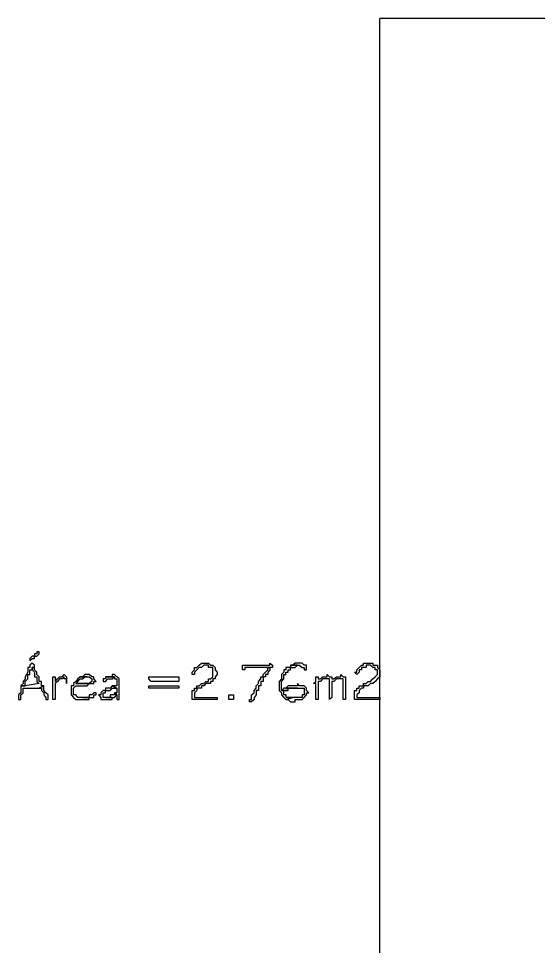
# Model space of a CAD drawing. Header units: millimetres. Extents: x -518.8 to -461.2, y 3.5 to 44.2.
# Drawn here: x -510.762 to -509.315, y 34.071 to 36.656 of the extents above; entities that cross this region are included whole.
import ezdxf

# ---------------------------------------------------------------- set-up
doc = ezdxf.new("R2010")
doc.units = ezdxf.units.MM
doc.header["$MEASUREMENT"] = 0
doc.layers.add('10', color=10, linetype='Continuous')
doc.layers.add('MYSOLIDS', color=7, linetype='Continuous')

msp = doc.modelspace()

# ---------------------------------------------------------------- linework, layer by layer
at = {"layer": '10'}
for points in [[(-509.7564, 33.8992), (-509.7564, 36.6556)], [(-500.2647, 36.6556), (-509.7564, 36.6556)]]:
    msp.add_lwpolyline(points, dxfattribs=at)
at = {"layer": 'MYSOLIDS'}
for points in [[(-510.7113, 34.8917), (-510.7113, 34.8917), (-510.7113, 34.8857), (-510.7181, 34.8857), (-510.7181, 34.8789), (-510.7241, 34.8789), (-510.7241, 34.8789), (-510.7308, 34.8729), (-510.7308, 34.8729), (-510.7308, 34.8729), (-510.7308, 34.8669), (-510.7308, 34.8669), (-510.7308, 34.8669), (-510.7241, 34.8729), (-510.7241, 34.8729), (-510.7181, 34.8729), (-510.7181, 34.8789), (-510.7181, 34.8789), (-510.7113, 34.8789), (-510.7053, 34.8857), (-510.7053, 34.8857), (-510.7053, 34.8857), (-510.7053, 34.8917), (-510.7113, 34.8917), (-510.7113, 34.8917)], [(-510.7181, 34.8473), (-510.7241, 34.8473), (-510.7241, 34.8473), (-510.7241, 34.8413), (-510.7181, 34.8345), (-510.7181, 34.8345), (-510.7181, 34.8285), (-510.7181, 34.8218), (-510.7113, 34.8218), (-510.7113, 34.8157), (-510.7113, 34.8157), (-510.7113, 34.809), (-510.7053, 34.803), (-510.7053, 34.803), (-510.7436, 34.7962), (-510.7564, 34.7962), (-510.7564, 34.7902), (-510.7564, 34.7902), (-510.7564, 34.7834), (-510.7564, 34.7774), (-510.7564, 34.7774), (-510.7624, 34.7714), (-510.7624, 34.7646), (-510.7624, 34.7646), (-510.7624, 34.7646), (-510.7624, 34.7586), (-510.7624, 34.7586), (-510.7624, 34.7586), (-510.7564, 34.7586), (-510.7564, 34.7646), (-510.7564, 34.7714), (-510.7564, 34.7714), (-510.7496, 34.7774), (-510.7496, 34.7834), (-510.7496, 34.7834), (-510.7496, 34.7902), (-510.7053, 34.7902), (-510.6925, 34.7962), (-510.6985, 34.7962), (-510.6985, 34.803), (-510.6985, 34.809), (-510.7053, 34.809), (-510.7053, 34.8157), (-510.7053, 34.8157), (-510.7053, 34.8218), (-510.7113, 34.8285), (-510.7113, 34.8285), (-510.7113, 34.8345), (-510.7113, 34.8345), (-510.7113, 34.8345), (-510.7181, 34.8413), (-510.7181, 34.8473), (-510.7181, 34.8473), (-510.7181, 34.8473)], [(-510.7241, 34.8601), (-510.7241, 34.8601), (-510.7241, 34.8601), (-510.7308, 34.8541), (-510.7308, 34.8541), (-510.7308, 34.8473), (-510.7369, 34.8473), (-510.7369, 34.8413), (-510.7369, 34.8345), (-510.7436, 34.8218), (-510.7436, 34.8218), (-510.7436, 34.8157), (-510.7436, 34.8157), (-510.7496, 34.809), (-510.7496, 34.803), (-510.7496, 34.803), (-510.7564, 34.7962), (-510.7436, 34.7962), (-510.7436, 34.803), (-510.7436, 34.803), (-510.7436, 34.809), (-510.7369, 34.8157), (-510.7369, 34.8157), (-510.7369, 34.8157), (-510.7369, 34.8218), (-510.7369, 34.8285), (-510.7308, 34.8285), (-510.7308, 34.8345), (-510.7308, 34.8413), (-510.7241, 34.8413), (-510.7241, 34.8473), (-510.7181, 34.8473), (-510.7181, 34.8541), (-510.7241, 34.8601), (-510.7241, 34.8601), (-510.7241, 34.8601)], [(-510.2722, 34.7646), (-510.2151, 34.7646), (-510.209, 34.7646), (-510.209, 34.7646), (-510.209, 34.7646), (-510.209, 34.7646), (-510.209, 34.7586), (-510.209, 34.7586), (-510.2151, 34.7586), (-510.2151, 34.7586), (-510.2722, 34.7586), (-510.2722, 34.7586), (-510.2722, 34.7586), (-510.279, 34.7586), (-510.279, 34.7586), (-510.279, 34.7586), (-510.279, 34.7586), (-510.279, 34.7646), (-510.279, 34.7646), (-510.279, 34.7646), (-510.279, 34.7714), (-510.279, 34.7774), (-510.279, 34.7774), (-510.279, 34.7834), (-510.2722, 34.7834), (-510.2722, 34.7902), (-510.2662, 34.7902), (-510.2662, 34.7962), (-510.2662, 34.7962), (-510.2594, 34.7962), (-510.2594, 34.7962), (-510.2534, 34.803), (-510.2466, 34.803), (-510.2406, 34.809), (-510.2406, 34.809), (-510.2339, 34.809), (-510.2339, 34.8157), (-510.2339, 34.8157), (-510.2278, 34.8157), (-510.2211, 34.8218), (-510.2211, 34.8218), (-510.2211, 34.8285), (-510.2211, 34.8345), (-510.2211, 34.8345), (-510.2211, 34.8413), (-510.2211, 34.8413), (-510.2211, 34.8473), (-510.2278, 34.8473), (-510.2278, 34.8473), (-510.2339, 34.8473), (-510.2339, 34.8541), (-510.2406, 34.8541), (-510.2466, 34.8541), (-510.2534, 34.8473), (-510.2534, 34.8473), (-510.2534, 34.8473), (-510.2594, 34.8473), (-510.2662, 34.8413), (-510.2662, 34.8413), (-510.2662, 34.8413), (-510.2722, 34.8345), (-510.2722, 34.8345), (-510.2722, 34.8285), (-510.2722, 34.8285), (-510.279, 34.8285), (-510.279, 34.8285), (-510.279, 34.8345), (-510.279, 34.8345), (-510.279, 34.8345), (-510.2722, 34.8413), (-510.2722, 34.8413), (-510.2722, 34.8473), (-510.2722, 34.8473), (-510.2662, 34.8473), (-510.2594, 34.8541), (-510.2594, 34.8541), (-510.2594, 34.8541), (-510.2534, 34.8601), (-510.2466, 34.8601), (-510.2406, 34.8601), (-510.2406, 34.8601), (-510.2339, 34.8601), (-510.2339, 34.8601), (-510.2278, 34.8541), (-510.2211, 34.8541), (-510.2211, 34.8541), (-510.2211, 34.8541), (-510.2151, 34.8473), (-510.2151, 34.8473), (-510.2151, 34.8413), (-510.209, 34.8345), (-510.209, 34.8345), (-510.209, 34.8285), (-510.2151, 34.8218), (-510.2151, 34.8218), (-510.2151, 34.8157), (-510.2211, 34.8157), (-510.2211, 34.809), (-510.2211, 34.809), (-510.2278, 34.809), (-510.2278, 34.803), (-510.2339, 34.803), (-510.2406, 34.803), (-510.2466, 34.7962), (-510.2466, 34.7962), (-510.2534, 34.7962), (-510.2534, 34.7902), (-510.2594, 34.7902), (-510.2662, 34.7902), (-510.2662, 34.7834), (-510.2662, 34.7834), (-510.2722, 34.7774), (-510.2722, 34.7714), (-510.2722, 34.7714), (-510.2722, 34.7646), (-510.2722, 34.7646), (-510.2722, 34.7646), (-510.2722, 34.7646)], [(-510.1324, 34.8473), (-510.1324, 34.8473), (-510.1324, 34.8473), (-510.1324, 34.8473), (-510.1324, 34.8473), (-510.1324, 34.8413), (-510.1324, 34.8413), (-510.1324, 34.8413), (-510.1324, 34.8413), (-510.1384, 34.8413), (-510.1384, 34.8413), (-510.1384, 34.8473), (-510.1384, 34.8541), (-510.1324, 34.8541), (-510.1324, 34.8541), (-510.1324, 34.8541), (-510.1256, 34.8541), (-510.1196, 34.8541), (-510.1196, 34.8541), (-510.1136, 34.8541), (-510.1068, 34.8541), (-510.1008, 34.8541), (-510.1008, 34.8541), (-510.094, 34.8541), (-510.088, 34.8541), (-510.0812, 34.8541), (-510.0812, 34.8541), (-510.0752, 34.8541), (-510.0684, 34.8541), (-510.0684, 34.8541), (-510.0624, 34.8541), (-510.0624, 34.8601), (-510.0624, 34.8601), (-510.0557, 34.8541), (-510.0557, 34.8541), (-510.0557, 34.8541), (-510.0557, 34.8541), (-510.0557, 34.8541), (-510.0557, 34.8473), (-510.0624, 34.8473), (-510.0624, 34.8413), (-510.0684, 34.8345), (-510.0684, 34.8285), (-510.0752, 34.8285), (-510.0752, 34.8218), (-510.0812, 34.8218), (-510.0812, 34.8157), (-510.0812, 34.809), (-510.088, 34.809), (-510.088, 34.803), (-510.088, 34.803), (-510.088, 34.7962), (-510.094, 34.7962), (-510.094, 34.7902), (-510.094, 34.7834), (-510.1008, 34.7834), (-510.1008, 34.7834), (-510.1008, 34.7774), (-510.1008, 34.7714), (-510.1068, 34.7646), (-510.1068, 34.7646), (-510.1068, 34.7586), (-510.1068, 34.7586), (-510.1136, 34.7518), (-510.1136, 34.7518), (-510.1136, 34.7518), (-510.1136, 34.7518), (-510.1136, 34.7518), (-510.1136, 34.7518), (-510.1196, 34.7518), (-510.1196, 34.7518), (-510.1196, 34.7586), (-510.1136, 34.7586), (-510.1136, 34.7646), (-510.1136, 34.7714), (-510.1136, 34.7714), (-510.1068, 34.7774), (-510.1068, 34.7834), (-510.1068, 34.7834), (-510.1008, 34.7902), (-510.1008, 34.7962), (-510.1008, 34.7962), (-510.094, 34.803), (-510.094, 34.803), (-510.094, 34.809), (-510.088, 34.8157), (-510.088, 34.8157), (-510.088, 34.8218), (-510.0812, 34.8218), (-510.0812, 34.8285), (-510.0752, 34.8345), (-510.0752, 34.8345), (-510.0684, 34.8413), (-510.0684, 34.8413), (-510.0684, 34.8473), (-510.0624, 34.8473), (-510.0684, 34.8473), (-510.0752, 34.8473), (-510.0752, 34.8473), (-510.0812, 34.8473), (-510.088, 34.8473), (-510.088, 34.8473), (-510.094, 34.8473), (-510.1008, 34.8473), (-510.1008, 34.8473), (-510.1068, 34.8473), (-510.1136, 34.8473), (-510.1136, 34.8473), (-510.1196, 34.8473), (-510.1256, 34.8473), (-510.1324, 34.8473), (-510.1324, 34.8473), (-510.1324, 34.8473), (-510.1324, 34.8473)], [(-510.0053, 34.8541), (-510.0053, 34.8473), (-510.0113, 34.8473), (-510.0181, 34.8473), (-510.0181, 34.8413), (-510.0241, 34.8413), (-510.0241, 34.8345), (-510.0241, 34.8345), (-510.0301, 34.8285), (-510.0301, 34.8285), (-510.0301, 34.8218), (-510.0301, 34.8157), (-510.0301, 34.8157), (-510.0369, 34.809), (-510.0369, 34.809), (-510.0369, 34.803), (-510.0369, 34.7962), (-510.0369, 34.7962), (-510.0369, 34.7902), (-510.0369, 34.7834), (-510.0369, 34.7834), (-510.0301, 34.7774), (-510.0301, 34.7714), (-510.0301, 34.7714), (-510.0241, 34.7646), (-510.0241, 34.7646), (-510.0181, 34.7586), (-509.9985, 34.7646), (-510.0053, 34.7646), (-510.0053, 34.7646), (-510.0113, 34.7646), (-510.0173, 34.7646), (-510.0173, 34.7714), (-510.0241, 34.7714), (-510.0241, 34.7774), (-510.0241, 34.7774), (-510.0241, 34.7834), (-510.0173, 34.7834), (-510.0113, 34.7834), (-510.0301, 34.7834), (-510.0301, 34.7902), (-510.0301, 34.7962), (-510.0301, 34.7962), (-510.0301, 34.7962), (-510.0301, 34.803), (-510.0301, 34.809), (-510.0301, 34.809), (-510.0241, 34.8157), (-510.0241, 34.8218), (-510.0241, 34.8218), (-510.0241, 34.8285), (-510.0181, 34.8285), (-510.0181, 34.8345), (-510.0113, 34.8345), (-510.0113, 34.8413), (-510.0053, 34.8413), (-510.0053, 34.8473), (-509.9985, 34.8473), (-509.9985, 34.8473), (-509.9925, 34.8473), (-509.9857, 34.8541), (-509.9857, 34.8541), (-510.0053, 34.8541), (-510.0053, 34.8541)], [(-509.9857, 34.8601), (-509.9857, 34.8601), (-509.9857, 34.8601), (-509.9925, 34.8601), (-509.9985, 34.8541), (-509.9985, 34.8541), (-510.0053, 34.8541), (-509.9857, 34.8541), (-509.9797, 34.8541), (-509.973, 34.8473), (-509.973, 34.8473), (-509.9669, 34.8473), (-509.9669, 34.8413), (-509.9669, 34.8413), (-509.9669, 34.8413), (-509.9602, 34.8413), (-509.9602, 34.8473), (-509.9602, 34.8473), (-509.9602, 34.8541), (-509.9669, 34.8541), (-509.9669, 34.8541), (-509.973, 34.8601), (-509.9797, 34.8601), (-509.9857, 34.8601), (-509.9857, 34.8601)], [(-509.8203, 34.7646), (-509.7564, 34.7646), (-509.7564, 34.7646), (-509.7564, 34.7646), (-509.7564, 34.7646), (-509.7564, 34.7646), (-509.7564, 34.7586), (-509.7564, 34.7586), (-509.7564, 34.7586), (-509.7564, 34.7586), (-509.8203, 34.7586), (-509.8203, 34.7586), (-509.8203, 34.7586), (-509.8271, 34.7586), (-509.8271, 34.7586), (-509.8271, 34.7586), (-509.8271, 34.7586), (-509.8271, 34.7646), (-509.8271, 34.7646), (-509.8271, 34.7646), (-509.8271, 34.7714), (-509.8271, 34.7774), (-509.8271, 34.7774), (-509.8271, 34.7834), (-509.8203, 34.7834), (-509.8203, 34.7902), (-509.8143, 34.7902), (-509.8143, 34.7962), (-509.8143, 34.7962), (-509.8075, 34.7962), (-509.8015, 34.7962), (-509.8015, 34.803), (-509.7948, 34.803), (-509.7887, 34.809), (-509.782, 34.809), (-509.782, 34.809), (-509.776, 34.8157), (-509.776, 34.8157), (-509.776, 34.8157), (-509.7692, 34.8218), (-509.7692, 34.8218), (-509.7632, 34.8285), (-509.7632, 34.8345), (-509.7632, 34.8345), (-509.7632, 34.8413), (-509.7692, 34.8413), (-509.7692, 34.8473), (-509.7692, 34.8473), (-509.776, 34.8473), (-509.776, 34.8473), (-509.782, 34.8541), (-509.7887, 34.8541), (-509.7948, 34.8541), (-509.7948, 34.8473), (-509.8015, 34.8473), (-509.8015, 34.8473), (-509.8075, 34.8473), (-509.8075, 34.8413), (-509.8143, 34.8413), (-509.8143, 34.8413), (-509.8143, 34.8345), (-509.8143, 34.8345), (-509.8203, 34.8285), (-509.8203, 34.8285), (-509.8203, 34.8285), (-509.8203, 34.8285), (-509.8271, 34.8345), (-509.8271, 34.8345), (-509.8203, 34.8345), (-509.8203, 34.8413), (-509.8203, 34.8413), (-509.8143, 34.8473), (-509.8143, 34.8473), (-509.8143, 34.8473), (-509.8075, 34.8541), (-509.8075, 34.8541), (-509.8015, 34.8541), (-509.8015, 34.8601), (-509.7948, 34.8601), (-509.7887, 34.8601), (-509.7887, 34.8601), (-509.782, 34.8601), (-509.776, 34.8601), (-509.776, 34.8541), (-509.7692, 34.8541), (-509.7632, 34.8541), (-509.7632, 34.8541), (-509.7632, 34.8473), (-509.7632, 34.8473), (-509.7564, 34.8413), (-509.7564, 34.8345), (-509.7564, 34.8345), (-509.7564, 34.8285), (-509.7564, 34.8218), (-509.7564, 34.8218), (-509.7632, 34.8157), (-509.7632, 34.8157), (-509.7692, 34.809), (-509.7692, 34.809), (-509.7692, 34.809), (-509.776, 34.803), (-509.782, 34.803), (-509.782, 34.803), (-509.7887, 34.7962), (-509.7948, 34.7962), (-509.8015, 34.7962), (-509.8015, 34.7902), (-509.8075, 34.7902), (-509.8075, 34.7902), (-509.8143, 34.7834), (-509.8143, 34.7834), (-509.8143, 34.7774), (-509.8203, 34.7714), (-509.8203, 34.7714), (-509.8203, 34.7646), (-509.8203, 34.7646), (-509.8203, 34.7646), (-509.8203, 34.7646)], [(-510.6609, 34.809), (-510.6542, 34.8157), (-510.6542, 34.8157), (-510.6481, 34.8218), (-510.6481, 34.8218), (-510.6414, 34.8218), (-510.6354, 34.8285), (-510.6354, 34.8285), (-510.6286, 34.8218), (-510.6286, 34.8218), (-510.6286, 34.8218), (-510.6286, 34.8157), (-510.6286, 34.8157), (-510.6286, 34.809), (-510.6286, 34.809), (-510.6286, 34.803), (-510.6286, 34.803), (-510.6286, 34.809), (-510.6286, 34.809), (-510.6286, 34.809), (-510.6286, 34.809), (-510.6286, 34.809), (-510.6286, 34.809), (-510.6286, 34.8157), (-510.6286, 34.8157), (-510.6354, 34.8157), (-510.6354, 34.8157), (-510.6354, 34.8218), (-510.6354, 34.8218), (-510.6414, 34.8157), (-510.6481, 34.8157), (-510.6481, 34.8157), (-510.6481, 34.8157), (-510.6542, 34.809), (-510.6542, 34.809), (-510.6609, 34.803), (-510.6609, 34.803), (-510.6609, 34.7962), (-510.6609, 34.7962), (-510.6609, 34.7902), (-510.6609, 34.7902), (-510.6609, 34.7834), (-510.6609, 34.7774), (-510.6609, 34.7714), (-510.6609, 34.7714), (-510.6609, 34.7714), (-510.6609, 34.7646), (-510.6609, 34.7646), (-510.6609, 34.7586), (-510.6609, 34.7586), (-510.6609, 34.7586), (-510.6669, 34.7586), (-510.6669, 34.7586), (-510.6669, 34.7646), (-510.6669, 34.7646), (-510.6669, 34.7714), (-510.6669, 34.7774), (-510.6669, 34.7834), (-510.6669, 34.7834), (-510.6669, 34.7902), (-510.6669, 34.7962), (-510.6669, 34.803), (-510.6669, 34.803), (-510.6669, 34.809), (-510.6669, 34.8157), (-510.6669, 34.8157), (-510.6669, 34.8157), (-510.6669, 34.8218), (-510.6669, 34.8218), (-510.6669, 34.8218), (-510.6669, 34.8218), (-510.6609, 34.8218), (-510.6609, 34.8157), (-510.6609, 34.809), (-510.6609, 34.809), (-510.6609, 34.809), (-510.6609, 34.809), (-510.6609, 34.809), (-510.6609, 34.809)], [(-510.591, 34.8218), (-510.597, 34.8157), (-510.597, 34.8157), (-510.603, 34.809), (-510.603, 34.809), (-510.6098, 34.803), (-510.6098, 34.803), (-510.6098, 34.7962), (-510.6158, 34.7962), (-510.6158, 34.7902), (-510.6158, 34.7834), (-510.6158, 34.7834), (-510.6158, 34.7774), (-510.6158, 34.7774), (-510.6158, 34.7714), (-510.6098, 34.7646), (-510.6098, 34.7646), (-510.6098, 34.7646), (-510.603, 34.7586), (-510.603, 34.7586), (-510.597, 34.7586), (-510.591, 34.7586), (-510.5842, 34.7586), (-510.5842, 34.7586), (-510.5782, 34.7586), (-510.5782, 34.7586), (-510.5714, 34.7586), (-510.5654, 34.7586), (-510.5654, 34.7586), (-510.5654, 34.7646), (-510.5842, 34.7646), (-510.591, 34.7646), (-510.597, 34.7646), (-510.597, 34.7646), (-510.603, 34.7714), (-510.603, 34.7714), (-510.6098, 34.7714), (-510.6098, 34.7774), (-510.6098, 34.7834), (-510.6098, 34.7834), (-510.6098, 34.7902), (-510.6098, 34.7902), (-510.603, 34.7962), (-510.603, 34.7962), (-510.597, 34.7962), (-510.591, 34.7962), (-510.5842, 34.7962), (-510.5842, 34.7962), (-510.5782, 34.7962), (-510.5714, 34.7962), (-510.5714, 34.7962), (-510.5654, 34.803), (-510.5654, 34.803), (-510.603, 34.803), (-510.603, 34.803), (-510.597, 34.809), (-510.597, 34.809), (-510.591, 34.8157), (-510.591, 34.8157), (-510.5842, 34.8157), (-510.5782, 34.8218), (-510.5782, 34.8218), (-510.5714, 34.8218), (-510.591, 34.8218), (-510.591, 34.8218)], [(-510.5714, 34.8285), (-510.5714, 34.8285), (-510.5782, 34.8285), (-510.5842, 34.8218), (-510.591, 34.8218), (-510.591, 34.8218), (-510.591, 34.8218), (-510.5714, 34.8218), (-510.5714, 34.8218), (-510.5654, 34.8218), (-510.5587, 34.8157), (-510.5587, 34.8157), (-510.5587, 34.809), (-510.5587, 34.809), (-510.5587, 34.809), (-510.5587, 34.809), (-510.5654, 34.803), (-510.5714, 34.803), (-510.5714, 34.803), (-510.5782, 34.803), (-510.5842, 34.803), (-510.5842, 34.803), (-510.591, 34.803), (-510.597, 34.803), (-510.603, 34.803), (-510.5654, 34.803), (-510.5587, 34.803), (-510.5587, 34.803), (-510.5527, 34.803), (-510.5527, 34.809), (-510.5459, 34.809), (-510.5527, 34.8157), (-510.5527, 34.8218), (-510.5527, 34.8218), (-510.5587, 34.8218), (-510.5654, 34.8285), (-510.5654, 34.8285), (-510.5714, 34.8285), (-510.5714, 34.8285)], [(-510.5203, 34.8218), (-510.5203, 34.8157), (-510.5203, 34.8157), (-510.5271, 34.8157), (-510.5271, 34.809), (-510.5271, 34.809), (-510.5271, 34.809), (-510.5271, 34.809), (-510.5203, 34.809), (-510.5203, 34.809), (-510.5143, 34.8157), (-510.5143, 34.8157), (-510.5075, 34.8157), (-510.5075, 34.8157), (-510.5015, 34.8157), (-510.4955, 34.8218), (-510.5203, 34.8218), (-510.5203, 34.8218)], [(-510.4955, 34.8285), (-510.5015, 34.8285), (-510.5015, 34.8218), (-510.5075, 34.8218), (-510.5075, 34.8218), (-510.5143, 34.8218), (-510.5203, 34.8218), (-510.4955, 34.8218), (-510.4955, 34.8157), (-510.4887, 34.8157), (-510.4887, 34.8157), (-510.4887, 34.809), (-510.4887, 34.803), (-510.4887, 34.7962), (-510.4955, 34.7962), (-510.4955, 34.7962), (-510.5015, 34.7962), (-510.4887, 34.7902), (-510.4887, 34.7834), (-510.4887, 34.7774), (-510.4955, 34.7774), (-510.4887, 34.7714), (-510.4887, 34.7646), (-510.4887, 34.7586), (-510.4827, 34.7586), (-510.4827, 34.7586), (-510.4827, 34.7646), (-510.4827, 34.803), (-510.4827, 34.809), (-510.4827, 34.8157), (-510.4827, 34.8157), (-510.4887, 34.8218), (-510.4887, 34.8218), (-510.4887, 34.8218), (-510.4955, 34.8285), (-510.4955, 34.8285)], [(-510.3233, 34.809), (-510.3933, 34.809), (-510.4, 34.8157), (-510.4, 34.8157), (-510.4, 34.8157), (-510.4, 34.8157), (-510.4, 34.8157), (-510.4, 34.8157), (-510.4, 34.8218), (-510.3933, 34.8218), (-510.3233, 34.8218), (-510.3166, 34.8218), (-510.3166, 34.8157), (-510.3166, 34.8157), (-510.3166, 34.8157), (-510.3166, 34.8157), (-510.3166, 34.8157), (-510.3166, 34.809), (-510.3233, 34.809), (-510.3233, 34.809), (-510.3233, 34.809), (-510.3233, 34.809)], [(-509.8902, 34.8157), (-509.8842, 34.8157), (-509.8842, 34.8157), (-509.8775, 34.8218), (-509.8775, 34.8218), (-509.8714, 34.8218), (-509.8647, 34.8218), (-509.8647, 34.8285), (-509.8587, 34.8218), (-509.8519, 34.8218), (-509.8519, 34.8218), (-509.8519, 34.8157), (-509.8519, 34.809), (-509.8519, 34.803), (-509.8519, 34.803), (-509.8519, 34.7962), (-509.8519, 34.7902), (-509.8519, 34.7834), (-509.8519, 34.7834), (-509.8519, 34.7774), (-509.8519, 34.7714), (-509.8519, 34.7646), (-509.8519, 34.7646), (-509.8519, 34.7646), (-509.8519, 34.7646), (-509.8519, 34.7586), (-509.8519, 34.7586), (-509.8519, 34.7586), (-509.8519, 34.7586), (-509.8587, 34.7586), (-509.8587, 34.7586), (-509.8587, 34.7646), (-509.8587, 34.7646), (-509.8587, 34.7714), (-509.8587, 34.7774), (-509.8587, 34.7774), (-509.8587, 34.7834), (-509.8587, 34.7902), (-509.8587, 34.7902), (-509.8587, 34.7962), (-509.8587, 34.803), (-509.8587, 34.803), (-509.8587, 34.809), (-509.8587, 34.8157), (-509.8587, 34.8157), (-509.8647, 34.8157), (-509.8647, 34.8157), (-509.8714, 34.8157), (-509.8714, 34.8157), (-509.8775, 34.8157), (-509.8775, 34.8157), (-509.8842, 34.809), (-509.8902, 34.809), (-509.8902, 34.809), (-509.8902, 34.7646), (-509.8902, 34.7646), (-509.8902, 34.7646), (-509.897, 34.7586), (-509.897, 34.7586), (-509.897, 34.7646), (-509.897, 34.7646), (-509.897, 34.7646), (-509.897, 34.7646), (-509.897, 34.809), (-509.897, 34.809), (-509.897, 34.8157), (-509.897, 34.8157), (-509.903, 34.8157), (-509.903, 34.8157), (-509.9098, 34.8157), (-509.9098, 34.8157), (-509.9158, 34.8157), (-509.9158, 34.8157), (-509.9218, 34.809), (-509.9286, 34.809), (-509.9286, 34.809), (-509.9286, 34.7646), (-509.9286, 34.7586), (-509.9286, 34.7586), (-509.9346, 34.7586), (-509.9346, 34.7586), (-509.9346, 34.7586), (-509.9346, 34.7586), (-509.9346, 34.7646), (-509.9346, 34.7646), (-509.9346, 34.803), (-509.9346, 34.803), (-509.9346, 34.803), (-509.9346, 34.803), (-509.9346, 34.803), (-509.9414, 34.803), (-509.9414, 34.803), (-509.9414, 34.803), (-509.9414, 34.803), (-509.9346, 34.809), (-509.9346, 34.809), (-509.9346, 34.809), (-509.9346, 34.809), (-509.9346, 34.8218), (-509.9346, 34.8218), (-509.9346, 34.8218), (-509.9346, 34.8218), (-509.9346, 34.8218), (-509.9286, 34.8218), (-509.9286, 34.8218), (-509.9286, 34.8218), (-509.9286, 34.8218), (-509.9286, 34.8157), (-509.9218, 34.8157), (-509.9218, 34.8157), (-509.9158, 34.8218), (-509.9158, 34.8218), (-509.9098, 34.8218), (-509.903, 34.8218), (-509.903, 34.8285), (-509.897, 34.8218), (-509.8902, 34.8218), (-509.8902, 34.8157), (-509.8902, 34.8157), (-509.8902, 34.8157), (-509.8902, 34.8157), (-509.8902, 34.8157), (-509.8902, 34.8157)], [(-510.6925, 34.7962), (-510.7053, 34.7902), (-510.6985, 34.7902), (-510.6985, 34.7902), (-510.6985, 34.7834), (-510.6925, 34.7774), (-510.6925, 34.7774), (-510.6925, 34.7714), (-510.6865, 34.7646), (-510.6865, 34.7586), (-510.6865, 34.7586), (-510.6797, 34.7586), (-510.6797, 34.7586), (-510.6797, 34.7586), (-510.6797, 34.7646), (-510.6797, 34.7714), (-510.6865, 34.7774), (-510.6865, 34.7774), (-510.6925, 34.7834), (-510.6925, 34.7902), (-510.6925, 34.7962), (-510.6925, 34.7962)], [(-510.5015, 34.7962), (-510.5075, 34.7902), (-510.5143, 34.7902), (-510.5143, 34.7902), (-510.5203, 34.7902), (-510.5203, 34.7834), (-510.5271, 34.7834), (-510.5271, 34.7834), (-510.5331, 34.7774), (-510.5331, 34.7774), (-510.5331, 34.7714), (-510.5399, 34.7714), (-510.5399, 34.7714), (-510.5331, 34.7646), (-510.5331, 34.7586), (-510.5331, 34.7586), (-510.5271, 34.7586), (-510.5203, 34.7586), (-510.5203, 34.7586), (-510.5143, 34.7586), (-510.5075, 34.7586), (-510.5015, 34.7586), (-510.5015, 34.7646), (-510.5203, 34.7646), (-510.5203, 34.7646), (-510.5271, 34.7646), (-510.5271, 34.7646), (-510.5271, 34.7714), (-510.5271, 34.7714), (-510.5271, 34.7714), (-510.5271, 34.7774), (-510.5203, 34.7774), (-510.5203, 34.7834), (-510.5143, 34.7834), (-510.5143, 34.7834), (-510.5075, 34.7834), (-510.5015, 34.7902), (-510.5015, 34.7902), (-510.4955, 34.7902), (-510.4887, 34.7902), (-510.5015, 34.7962), (-510.5015, 34.7962)], [(-510.3233, 34.7902), (-510.3933, 34.7902), (-510.4, 34.7902), (-510.4, 34.7902), (-510.4, 34.7902), (-510.4, 34.7902), (-510.4, 34.7962), (-510.4, 34.7962), (-510.4, 34.7962), (-510.3933, 34.7962), (-510.3233, 34.7962), (-510.3166, 34.7962), (-510.3166, 34.7962), (-510.3166, 34.7902), (-510.3166, 34.7902), (-510.3166, 34.7902), (-510.3166, 34.7902), (-510.3166, 34.7902), (-510.3233, 34.7902), (-510.3233, 34.7902), (-510.3233, 34.7902), (-510.3233, 34.7902)], [(-509.9857, 34.803), (-509.9857, 34.7962), (-509.9925, 34.7962), (-509.9985, 34.7962), (-509.9985, 34.7962), (-510.0053, 34.7962), (-510.0053, 34.7962), (-510.0113, 34.7962), (-510.0181, 34.7902), (-509.9857, 34.7902), (-509.9857, 34.7902), (-509.9797, 34.7902), (-509.973, 34.7902), (-509.9669, 34.7902), (-509.9669, 34.7902), (-509.9669, 34.7834), (-509.9669, 34.7774), (-509.9669, 34.7774), (-509.9669, 34.7714), (-509.973, 34.7714), (-509.973, 34.7646), (-509.973, 34.7646), (-509.9797, 34.7646), (-509.9857, 34.7646), (-509.9857, 34.7646), (-509.9925, 34.7646), (-509.9985, 34.7646), (-510.0181, 34.7586), (-510.0181, 34.7586), (-510.0113, 34.7586), (-510.0113, 34.7586), (-510.0053, 34.7518), (-509.9985, 34.7518), (-509.9925, 34.7518), (-509.9925, 34.7586), (-509.9857, 34.7586), (-509.9797, 34.7586), (-509.9797, 34.7586), (-509.973, 34.7586), (-509.9669, 34.7646), (-509.9669, 34.7646), (-509.9669, 34.7646), (-509.9602, 34.7714), (-509.9602, 34.7714), (-509.9602, 34.7774), (-509.9542, 34.7774), (-509.9602, 34.7834), (-509.9602, 34.7902), (-509.9602, 34.7902), (-509.9669, 34.7962), (-509.9669, 34.7962), (-509.973, 34.7962), (-509.973, 34.7962), (-509.9797, 34.7962), (-509.9857, 34.803), (-509.9857, 34.803)], [(-510.5527, 34.7774), (-510.5527, 34.7774), (-510.5527, 34.7774), (-510.5527, 34.7774), (-510.5587, 34.7714), (-510.5587, 34.7714), (-510.5654, 34.7714), (-510.5654, 34.7646), (-510.5714, 34.7646), (-510.5714, 34.7646), (-510.5782, 34.7646), (-510.5842, 34.7646), (-510.5842, 34.7646), (-510.5654, 34.7646), (-510.5587, 34.7646), (-510.5527, 34.7646), (-510.5527, 34.7714), (-510.5527, 34.7714), (-510.5459, 34.7714), (-510.5459, 34.7774), (-510.5459, 34.7774), (-510.5527, 34.7774), (-510.5527, 34.7774)], [(-510.4955, 34.7774), (-510.4955, 34.7714), (-510.5015, 34.7714), (-510.5075, 34.7714), (-510.5075, 34.7646), (-510.5143, 34.7646), (-510.5143, 34.7646), (-510.5203, 34.7646), (-510.5015, 34.7646), (-510.5015, 34.7646), (-510.4955, 34.7646), (-510.4887, 34.7714), (-510.4887, 34.7714), (-510.4955, 34.7774), (-510.4955, 34.7774)], [(-510.1707, 34.7586), (-510.1767, 34.7586), (-510.1767, 34.7586), (-510.1767, 34.7646), (-510.1767, 34.7646), (-510.1767, 34.7646), (-510.1767, 34.7714), (-510.1707, 34.7714), (-510.1707, 34.7714), (-510.1639, 34.7714), (-510.1639, 34.7714), (-510.1639, 34.7646), (-510.1639, 34.7646), (-510.1639, 34.7646), (-510.1639, 34.7586), (-510.1707, 34.7586), (-510.1707, 34.7586), (-510.1707, 34.7586), (-510.1707, 34.7586), (-510.1707, 34.7586)], [(-510.0181, 34.7902), (-510.0181, 34.7902), (-510.0241, 34.7902), (-510.0301, 34.7834), (-510.0113, 34.7834), (-510.0113, 34.7902), (-510.0053, 34.7902), (-510.0053, 34.7902), (-509.9985, 34.7902), (-509.9925, 34.7902), (-509.9857, 34.7902), (-509.9857, 34.7902), (-510.0181, 34.7902), (-510.0181, 34.7902)]]:
    msp.add_lwpolyline(points, dxfattribs=at)

doc.saveas('drawing.dxf')
